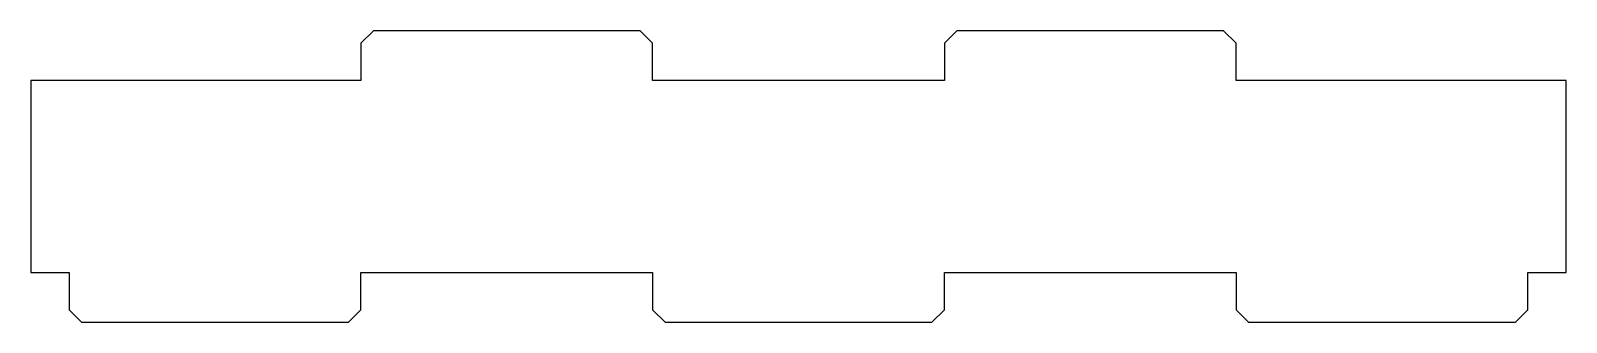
# Model space of a CAD drawing. Header units: metres. Extents: x -100 to 100, y -19 to 19.
import ezdxf

# ---------------------------------------------------------------- set-up
doc = ezdxf.new("R2010")
doc.units = ezdxf.units.M

msp = doc.modelspace()

# ---------------------------------------------------------------- linework, layer by layer
for p, q in [((-55.375, 19), (-57, 17.375)), ((-20.625, 19), (-55.375, 19)), ((-19, 17.375), (-20.625, 19)), ((20.625, 19), (19, 17.375)), ((55.375, 19), (20.625, 19)), ((57, 17.375), (55.375, 19)), ((-57, 17.375), (-57, 12.5)), ((-19, 12.5), (-19, 17.375)), ((19, 17.375), (19, 12.5)), ((57, 12.5), (57, 17.375)), ((-57, 12.5), (-100, 12.5)), ((-100, 12.5), (-100, -12.5)), ((19, 12.5), (-19, 12.5)), ((100, 12.5), (57, 12.5)), ((100, -12.5), (100, 12.5)), ((-100, -12.5), (-95, -12.5)), ((-95, -12.5), (-95, -17.375)), ((-57, -17.375), (-57, -12.5)), ((-57, -12.5), (-19, -12.5)), ((-19, -12.5), (-19, -17.375)), ((19, -17.375), (19, -12.5)), ((19, -12.5), (57, -12.5)), ((57, -12.5), (57, -17.375)), ((95, -17.375), (95, -12.5)), ((95, -12.5), (100, -12.5)), ((-95, -17.375), (-93.375, -19)), ((-58.625, -19), (-57, -17.375)), ((-19, -17.375), (-17.375, -19)), ((17.375, -19), (19, -17.375)), ((57, -17.375), (58.625, -19)), ((93.375, -19), (95, -17.375)), ((-93.375, -19), (-58.625, -19)), ((-17.375, -19), (17.375, -19)), ((58.625, -19), (93.375, -19))]:
    msp.add_line(p, q)

doc.saveas('drawing.dxf')
